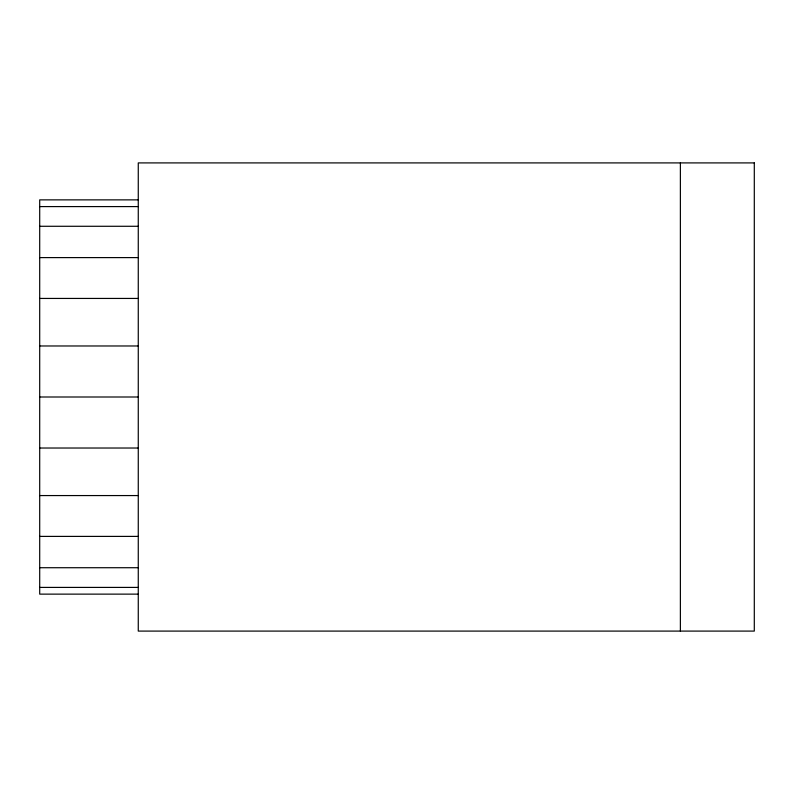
<?xml version="1.0" encoding="UTF-8"?>
<svg xmlns="http://www.w3.org/2000/svg" width="794" height="794" viewBox="0 0 794 794"><rect width="100%" height="100%" fill="white"/><g stroke="black" fill="none" stroke-linecap="round" stroke-linejoin="round"><path stroke-width="1.19" d="M138.265 199.87L39.7 199.87L39.7 594.13L138.265 594.13M39.7 206.589L138.265 206.589M39.7 226.28L138.265 226.28M39.7 257.603L138.265 257.603M39.7 298.435L138.265 298.435M39.7 345.976L138.265 345.976M39.7 397L138.265 397M39.7 448.024L138.265 448.024M39.7 495.565L138.265 495.565M39.7 536.397L138.265 536.397M39.7 567.72L138.265 567.72M39.7 587.411L138.265 587.411M680.379 162.909L680.379 631.091M754.3 162.909L138.265 162.909L138.265 631.091L754.3 631.091L754.3 162.909"/></g></svg>
